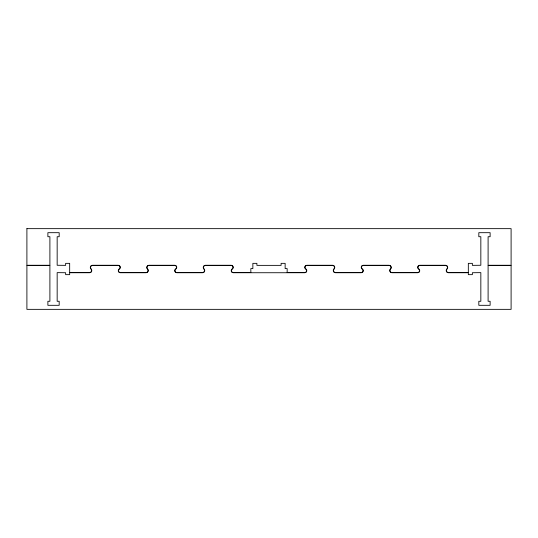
<?xml version="1.0" encoding="UTF-8"?>
<svg xmlns="http://www.w3.org/2000/svg" width="538" height="538" viewBox="0 0 538 538"><rect width="100%" height="100%" fill="white"/><g stroke="black" fill="none" stroke-linecap="round" stroke-linejoin="round"><path stroke-width="0.81" d="M26.9 228.65L26.9 265.268L49.9 265.268L49.9 236.72L47.882 236.72L47.882 232.685L59.18 232.685L59.18 236.72L57.163 236.72L57.163 265.268L65.636 265.368L65.636 263.351L69.671 263.351L69.671 272.531L89.577 272.531A2.011 2.011 0 0 0 91.332 269.531L90.586 268.57A2.213 2.213 0 0 1 92.509 265.268L118.212 265.268A2.071 2.071 0 0 1 119.813 268.657L118.898 269.471A1.87 1.87 0 0 0 120.344 272.531L146.047 272.531A2.011 2.011 0 0 0 147.802 269.531L147.056 268.57A2.213 2.213 0 0 1 148.979 265.268L174.682 265.268A2.071 2.071 0 0 1 176.282 268.657L175.368 269.471A1.87 1.87 0 0 0 176.814 272.531L202.517 272.531A2.011 2.011 0 0 0 204.272 269.531L203.525 268.57A2.213 2.213 0 0 1 205.449 265.268L231.152 265.268A2.071 2.071 0 0 1 232.752 268.657L231.838 269.471A1.87 1.87 0 0 0 233.284 272.531L250.843 272.531L250.843 268.596L252.86 268.596L252.86 263.351L256.895 263.351L256.895 265.368L281.105 265.368L281.105 263.351L285.14 263.351L285.14 268.596L287.157 268.596L287.157 272.531L304.716 272.531A1.87 1.87 0 0 0 306.162 269.471L305.241 268.657A2.071 2.071 0 0 1 306.848 265.268L332.551 265.268A2.213 2.213 0 0 1 334.475 268.57L333.728 269.531A2.011 2.011 0 0 0 335.483 272.531L361.186 272.531A1.87 1.87 0 0 0 362.632 269.471L361.711 268.657A2.071 2.071 0 0 1 363.318 265.268L389.021 265.268A2.213 2.213 0 0 1 390.944 268.57L390.198 269.531A2.011 2.011 0 0 0 391.953 272.531L417.656 272.531A1.87 1.87 0 0 0 419.102 269.471L418.181 268.657A2.071 2.071 0 0 1 419.788 265.268L445.491 265.268A2.213 2.213 0 0 1 447.414 268.57L446.668 269.531A2.011 2.011 0 0 0 448.423 272.531L468.329 272.531L468.329 263.351L472.364 263.351L472.364 265.368L480.837 265.268L480.837 236.72L478.82 236.72L478.82 232.685L490.118 232.685L490.118 236.72L488.1 236.72L488.1 265.268L511.1 265.268L511.1 228.65L26.9 228.65M334.3 268.469L333.553 269.43A2.213 2.213 0 0 0 335.483 272.732L361.186 272.732A2.071 2.071 0 0 0 362.787 269.343L361.872 268.529A1.87 1.87 0 0 1 363.318 265.469L389.021 265.469A2.011 2.011 0 0 1 390.77 268.469L390.023 269.43A2.213 2.213 0 0 0 391.953 272.732L417.656 272.732A2.071 2.071 0 0 0 419.257 269.343L418.342 268.529A1.87 1.87 0 0 1 419.788 265.469L445.491 265.469A2.011 2.011 0 0 1 447.239 268.469L446.493 269.43A2.213 2.213 0 0 0 448.423 272.732L468.329 272.732L468.329 274.649L472.364 274.649L472.364 272.732L480.837 272.631L480.837 301.28L478.82 301.28L478.82 305.315L490.118 305.315L490.118 301.28L488.1 301.28L488.1 265.469L511.1 265.469L511.1 309.35L26.9 309.35L26.9 265.469L49.9 265.469L49.9 301.28L47.882 301.28L47.882 305.315L59.18 305.315L59.18 301.28L57.163 301.28L57.163 272.631L65.636 272.732L65.636 274.649L69.671 274.649L69.671 272.732L89.577 272.732A2.213 2.213 0 0 0 91.507 269.43L90.761 268.469A2.011 2.011 0 0 1 92.509 265.469L118.212 265.469A1.87 1.87 0 0 1 119.658 268.529L118.743 269.343A2.071 2.071 0 0 0 120.344 272.732L146.047 272.732A2.213 2.213 0 0 0 147.977 269.43L147.23 268.469A2.011 2.011 0 0 1 148.979 265.469L174.682 265.469A1.87 1.87 0 0 1 176.128 268.529L175.213 269.343A2.071 2.071 0 0 0 176.814 272.732L202.517 272.732A2.213 2.213 0 0 0 204.447 269.43L203.7 268.469A2.011 2.011 0 0 1 205.449 265.469L231.152 265.469A1.87 1.87 0 0 1 232.598 268.529L231.683 269.343A2.071 2.071 0 0 0 233.284 272.732L304.716 272.732A2.071 2.071 0 0 0 306.317 269.343L305.402 268.529A1.87 1.87 0 0 1 306.848 265.469L332.551 265.469A2.011 2.011 0 0 1 334.3 268.469"/></g></svg>
